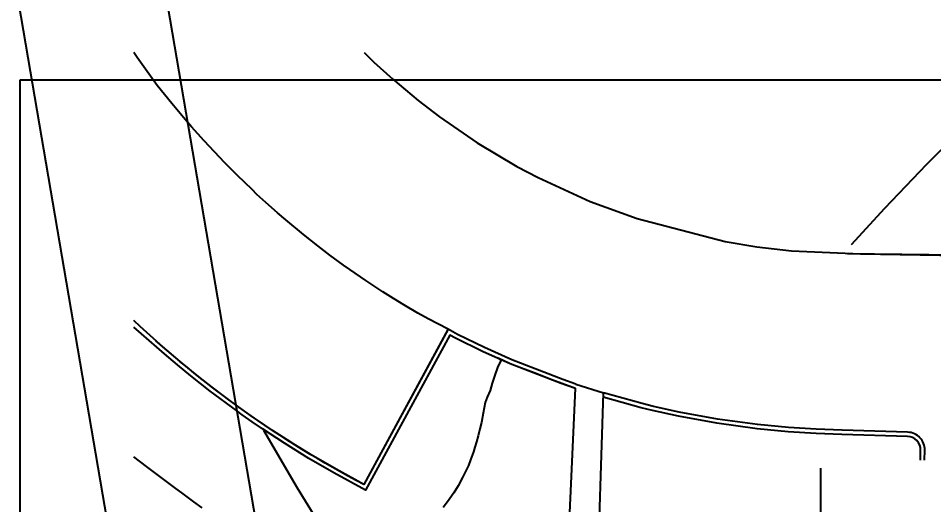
# Model space of a CAD drawing. Header units: metres. Extents: x -305 to 25519, y -357 to 67939.
# Drawn here: x -0.05 to 25.9, y 60.5 to 74.29 of the extents above; entities that cross this region are included whole.
import ezdxf
from ezdxf.enums import TextEntityAlignment as Align

# ---------------------------------------------------------------- set-up
doc = ezdxf.new("R2010")
doc.units = ezdxf.units.M
doc.linetypes.add('PROJECTION', pattern=[0.3, 0.12, -0.18])
for name, color, linetype in [('020_cloi', 5, 'Continuous'), ('030_menuiserie', 1, 'Continuous'), ('070_trait-fin', 4, 'Continuous'), ('075_cotation', 10, 'Continuous'), ('077_textes-1', 243, 'Continuous')]:
    doc.layers.add(name, color=color, linetype=linetype)
doc.layers.add('090_repères-axes', color=230, linetype='Continuous', plot=False)
doc.styles.add('ARIAL', font='arial.ttf')
doc.styles.add('clem', font='swissc.ttf')
doc.styles.get("Standard").update_dxf_attribs({"font": 'arial.ttf'})
doc.dimstyles.get("Standard").update_dxf_attribs({"dimtxt": 10, "dimasz": 8, "dimexe": 50, "dimexo": 20, "dimgap": 4, "dimtad": 1, "dimdec": 0, "dimrnd": 0.5, "dimzin": 9, "dimtxsty": 'Standard', "dimblk": 'ARCHTICK', "dimcen": 0, "dimse1": 1, "dimse2": 1, "dimclrd": 4, "dimclre": 4, "dimclrt": 4, "dimazin": 3, "dimtfac": 1, "dimtdec": 0, "dimtmove": 2, "dimatfit": 3, "dimldrblk": 'NONE', "dimlwd": -1})

# ---------------------------------------------------------------- blocks, each defined once
blk = doc.blocks.new('_ArchTick')
at = {"color": 0, "linetype": 'ByBlock', "const_width": 0.0015}
blk.add_lwpolyline([(-2.665, -1.4797), (-2.655, -1.4697)], dxfattribs=at)
blk = doc.blocks.new('*D89')
at = {"layer": '075_cotation', "color": 4, "transparency": 16777216}
for p, q in [((22.682, 61.536), (22.682, 59.794)), ((22.682, 57.752), (22.682, 59.493))]:
    blk.add_line(p, q, dxfattribs=at)
at = {"layer": 'Defpoints', "color": 0, "transparency": 16777216}
for p in [(22.682, 61.536), (23.057, 61.536), (23.055, 57.752)]:
    blk.add_point(p, dxfattribs=at)
at = {"layer": '075_cotation', "color": 4, "transparency": 16777216, "xscale": 0.08, "yscale": 0.08, "zscale": 8}
for p, rotation in [((22.682, 61.536), 90), ((22.682, 57.752), -90.00000000000001)]:
    blk.add_blockref('_ArchTick', p, dxfattribs=dict(at, rotation=rotation))
at = {"layer": '075_cotation', "color": 4, "transparency": 16777216, "insert": (22.682, 59.644), "char_height": 0.1, "attachment_point": 5, "rotation": 90, "style": 'ARIAL'}
blk.add_mtext('\\A1;379', dxfattribs=at)
blk = doc.blocks.new('_None')
blk = doc.blocks.new('*U1201')
blk.add_lwpolyline([(0.065, -0.07218), (0.035, -0.07218), (0.035, -0.72068), (0.065, -0.72068)], close=True)
at = {"linetype": 'PROJECTION', "ltscale": 0.75}
blk.add_arc((0.03522, -0.07269), 0.64827, 271.69986, 0.04505, dxfattribs=at)
blk = doc.blocks.new('Plan existant mi geometre rdc')
at = {"layer": '030_menuiserie', "xscale": 138.5501950750058, "yscale": 138.5501950750058, "zscale": 138.5501950750058, "rotation": 189.9168593396885}
blk.add_blockref('*U1201', (-33.685, -0.736), dxfattribs=at)
at = {"layer": '077_textes-1', "style": 'clem'}
blk.add_text('Z: 201.22', height=0.0012, dxfattribs=at).set_placement((-25.224, 19.129), align=Align.MIDDLE_CENTER)
blk = doc.blocks.new('*U74')
at = {"linetype": 'PROJECTION', "ltscale": 0.75}
blk.add_arc((0.03522, -0.07271), 0.63853, 271.69986, 0.04505, dxfattribs=at)
blk = doc.blocks.new('*U76')
at = {"linetype": 'PROJECTION', "ltscale": 0.75}
blk.add_arc((0.761, -0.07278), 0.726, 179.95495, 268.30014, dxfattribs=at)
blk = doc.blocks.new('Murs porteurs selon geometre projet')
at = {"layer": '030_menuiserie', "xscale": 138.550195075006, "yscale": 138.550195075006, "zscale": 138.550195075006, "rotation": 189.9168593396885}
blk.add_blockref('*U1201', (-33.685, -0.736), dxfattribs=at)
blk = doc.blocks.new('*U1188')
at = {"linetype": 'PROJECTION', "ltscale": 0.75}
blk.add_arc((0.03567, -0.05141), 0.64891, 271.69986, 0.04505, dxfattribs=at)

msp = doc.modelspace()

# ---------------------------------------------------------------- linework, layer by layer
at = {"layer": '070_trait-fin'}
for p, q in [((9.166, 67.288), (8.778, 67.572)), ((36.574, 67.428), (23.456, 67.609)), ((9.342, 67.163), (9.166, 67.288)), ((9.798, 66.85), (9.342, 67.163)), ((10.28, 66.529), (9.798, 66.85)), ((12.129, 65.469), (11.566, 65.766)), ((15.752, 63.915), (16.531, 63.669))]:
    msp.add_line(p, q, dxfattribs=at)
for points in [[(11.566, 65.766), (11.277, 65.93), (10.876, 66.165), (10.581, 66.345), (10.28, 66.529), (9.798, 66.85), (9.342, 67.163), (9.166, 67.288), (8.778, 67.572), (8.435, 67.833), (8.029, 68.154), (7.527, 68.57), (7.298, 68.767), (6.968, 69.06), (6.713, 69.294), (6.574, 69.437), (6.156, 69.828), (5.803, 70.184), (5.505, 70.496), (5.216, 70.808), (4.861, 71.208), (4.634, 71.473), (4.303, 71.874), (3.885, 72.379), (3.603, 72.78), (3.32, 73.172), (3.219, 73.317)], [(9.755, 73.317), (10.028, 73.039), (10.56, 72.556), (11.284, 71.952), (11.889, 71.49), (12.958, 70.756), (14.082, 70.089), (14.68, 69.772), (16.158, 69.096), (17.487, 68.607), (19.984, 67.961), (20.886, 67.81), (21.861, 67.695), (23.825, 67.604), (26.07, 67.573), (36.574, 67.428), (36.997, 67.53), (37.545, 67.785), (38.079, 68.141), (38.27, 68.301), (38.327, 68.357)], [(15.746, 63.791), (15.714, 63.801), (15.336, 63.931), (13.893, 64.494), (13.109, 64.843), (12.342, 65.217), (12.177, 65.307), (9.79, 60.905), (8.894, 61.395), (8.184, 61.809), (7.495, 62.238), (6.866, 62.651), (6.579, 62.848), (6.294, 63.048), (6.131, 63.164), (5.386, 63.718), (4.837, 64.15), (4.458, 64.461), (4.088, 64.773), (3.219, 65.532)], [(15.752, 63.915), (15.752, 63.915), (15.378, 64.044), (13.939, 64.604), (13.16, 64.952), (12.397, 65.324), (12.129, 65.469), (9.742, 61.068), (8.953, 61.499), (8.246, 61.912), (7.56, 62.339), (6.933, 62.751), (6.647, 62.946), (6.363, 63.146), (6.202, 63.261), (5.459, 63.813), (4.912, 64.244), (4.535, 64.553), (4.167, 64.864), (3.846, 65.144)], [(15.455, 57.572), (15.746, 63.791), (15.069, 64.036), (14.567, 64.231), (14.215, 64.368), (13.893, 64.494), (13.552, 64.646), (13.636, 64.608), (13.528, 64.383), (13.452, 64.169), (13.379, 63.945), (13.32, 63.736), (13.233, 63.545), (13.18, 63.397), (13.154, 63.239), (13.127, 63.089), (13.074, 62.826), (13.034, 62.645), (12.985, 62.449), (12.937, 62.279), (12.891, 62.128), (12.847, 61.992), (12.765, 61.769), (12.707, 61.61), (12.616, 61.419), (12.539, 61.264), (12.412, 61.031), (12.289, 60.831), (12.117, 60.581), (11.993, 60.421)], [(21.191, 58.072), (16.352, 58.072), (16.531, 63.669)], [(5.159, 60.412), (4.927, 60.578), (4.733, 60.718), (4.583, 60.829), (4.411, 60.958), (3.584, 61.578), (3.219, 61.854)]]:
    msp.add_lwpolyline(points, dxfattribs=at)
for points in [[(12.126, 65.464), (9.742, 61.068, -0.067045), (3.219, 65.715)], [(25.637, 61.756), (25.644, 62.039, 0.414214), (25.157, 62.551), (23.296, 62.611), (22.565, 62.634), (21.781, 62.683), (20.901, 62.768), (19.771, 62.923), (18.681, 63.122), (17.951, 63.284), (17.634, 63.362), (16.539, 63.666), (16.531, 63.669)], [(25.522, 61.758), (25.524, 62.042, 0.414214), (25.154, 62.431), (23.292, 62.491), (22.56, 62.514), (21.772, 62.564), (20.887, 62.648), (19.752, 62.804), (18.657, 63.005), (17.924, 63.167), (17.603, 63.246), (16.527, 63.545)]]:
    msp.add_lwpolyline(points, format="xyb", dxfattribs=at)
at = {"layer": '090_repères-axes'}
msp.add_lwpolyline([(0, 72.54), (50, 72.54), (50, 37.54), (0, 37.54)], close=True, dxfattribs=at)

# ---------------------------------------------------------------- block references
at = {"rotation": 359.7851270248765}
msp.add_blockref('Murs porteurs selon geometre projet', (114.216, 41.437), dxfattribs=at)
at = {"layer": '020_cloi', "rotation": 359.7851270248765}
msp.add_blockref('Plan existant mi geometre rdc', (48.572, 41.437), dxfattribs=at)
at = {"layer": '030_menuiserie'}
for name, p, xscale, yscale, zscale, rotation in [('*U1188', (86.758, 49.518), 138.5501950750057, 138.5501950750057, 138.5501950750057, 179.9999994725366), ('*U1201', (83.194, 42.292), 138.5501950750057, 138.5501950750057, 138.5501950750057, 189.7019863645651), ('*U76', (87.322, 16.714), -114.2857143455838, 114.2857143455838, 114.2857143455838, 270), ('*U74', (86.039, 14.953), -114.2857143455838, 114.2857143455838, 114.2857143455838, 270)]:
    msp.add_blockref(name, p, dxfattribs=dict(at, xscale=xscale, yscale=yscale, zscale=zscale, rotation=rotation))

# ---------------------------------------------------------------- dimensions: what is measured, and where the dimension line sits
at = {"layer": '075_cotation'}
dim = msp.add_linear_dim(base=(22.682, 61.536), p1=(23.055, 57.752), p2=(23.057, 61.536), angle=90, dimstyle='standard', override={"dimtxsty": 'ARIAL'}, dxfattribs=at)
dim.commit()
dim.dimension.update_dxf_attribs({"geometry": '*D89', "text_midpoint": (22.682, 59.644)})

doc.saveas('drawing.dxf')
